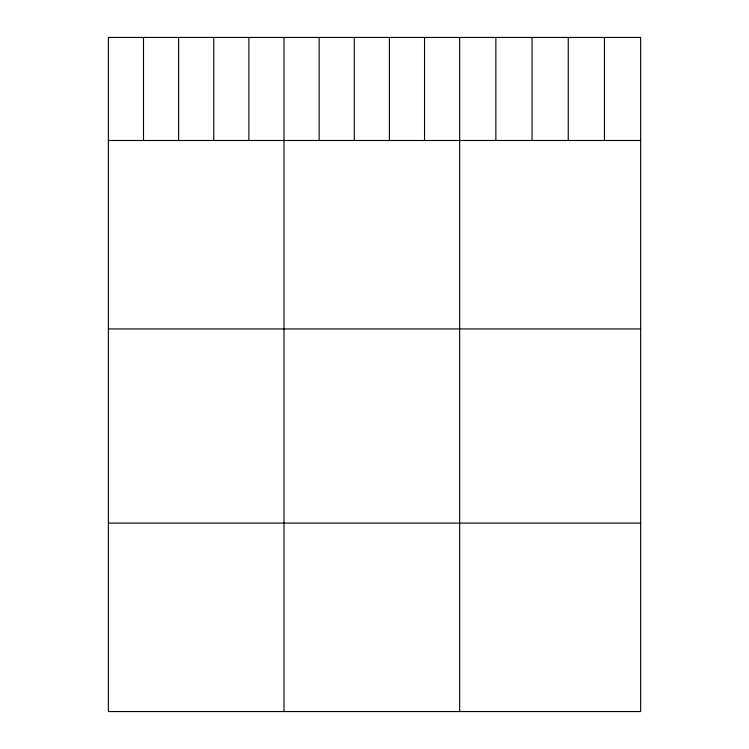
<?xml version="1.0" encoding="UTF-8"?>
<svg xmlns="http://www.w3.org/2000/svg" width="749" height="749" viewBox="0 0 749 749"><rect width="100%" height="100%" fill="white"/><g stroke="black" fill="none" stroke-linecap="round" stroke-linejoin="round"><path stroke-width="1.12" d="M108.362 140.484L640.638 140.484M108.362 328.942L640.638 328.942M108.362 523.102L640.638 523.102M604.443 37.45L604.443 140.484M568.248 37.45L568.248 140.484M532.052 37.45L532.052 140.484M495.857 37.45L495.857 140.484M459.661 37.45L459.661 711.55M424.533 37.45L424.533 140.484M389.405 37.45L389.405 140.484M354.277 37.45L354.277 140.484M319.14 37.45L319.14 140.484M284.011 37.45L284.011 711.55M248.883 37.45L248.883 140.484M213.755 37.45L213.755 140.484M178.618 37.45L178.618 140.484M143.49 37.45L143.49 140.484M640.638 37.45L108.362 37.45L108.362 711.55L640.638 711.55L640.638 37.45"/></g></svg>
